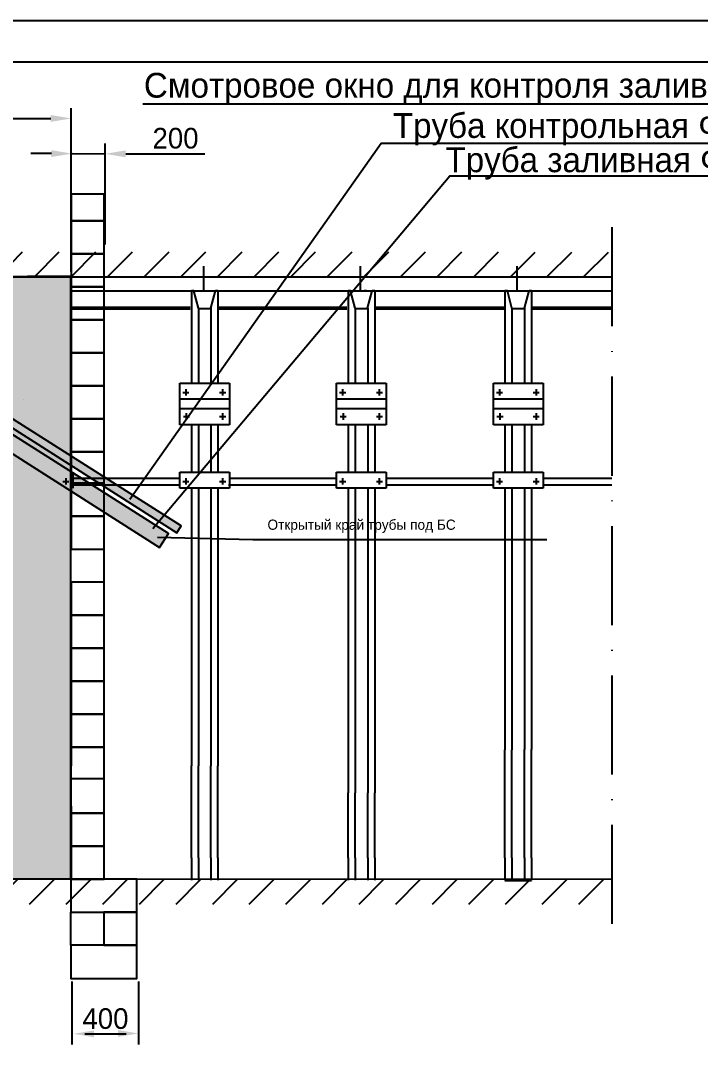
# Model space of a CAD drawing. Header units: millimetres. Extents: x -1985 to 969, y 203 to 500.
# Drawn here: x -1381.9 to -1299.5, y 375.6 to 499.7 of the extents above; entities that cross this region are included whole.
import ezdxf

# ---------------------------------------------------------------- set-up
doc = ezdxf.new("R2010")
doc.units = ezdxf.units.MM
doc.linetypes.add('ACAD_ISO10W100', pattern=[18, 12, -3, 0, -3])
doc.layers.add('надписи', color=7, linetype='Continuous')

msp = doc.modelspace()

# ---------------------------------------------------------------- hatches: boundary and pattern name
at = {"linetype": 'Continuous'}
h = msp.add_hatch(dxfattribs=at)
h.set_pattern_fill('ANSI31', scale=0.988, style=0)
h.set_pattern_definition([(45, (-1654.677562474707, 584.5538132875338), (-2.21812326190408, 2.218123261904081), [])])
h.paths.add_polyline_path([(-1482.619898148321, 471.6637230916035), (-1482.61988789202, 468.6469590303391), (-1310.220593402869, 468.6469590303391), (-1310.220603604865, 471.6477496780407)])
h.paths.add_polyline_path([(-1482.619639765848, 395.6637230676635), (-1482.619629509547, 392.6469590303392), (-1310.220335020396, 392.6469590303391), (-1310.220345222392, 395.6477496541004)])
at = {"layer": 'надписи'}
h = msp.add_hatch(color=254, dxfattribs=at)
h.set_gradient(color1=(133, 127, 122), color2=(173, 173, 173), rotation=90.00000000000003, centered=1, tint=0.9399999976158142, name='INVCURVED')
edge = h.paths.add_edge_path()
edge.add_line((-1441.692726650632, 409.3925226869707), (-1375.804630554715, 409.3925226869707))
edge.add_line((-1375.804630554715, 409.3925226869707), (-1375.804630554715, 423.4279912023962))
edge.add_line((-1375.804630554715, 423.4279912023962), (-1375.771450939983, 465.006210177788))
edge.add_line((-1375.771450939983, 465.006210177788), (-1375.771450939983, 468.7062102928458))
edge.add_line((-1375.771450939983, 468.7062102928458), (-1402.092739262539, 468.5086105895716))
edge.add_arc((-1275.017927965096, 782.8692698962232), 339.0731953221801, 242.9315340729857, 247.98983807991442, ccw=False)
edge.add_arc((-1422.120908850836, 463.2924653323663), 19.05472128137416, 112.1814357869248, 163.4940046327766)
edge.add_line((-1440.390385269545, 468.7062102928458), (-1441.765385269545, 468.7062102928458))
edge.add_line((-1441.765385269545, 468.7062102928458), (-1441.737967392699, 423.7643704511097))
edge.add_line((-1441.737967392699, 423.7643704511098), (-1441.692726650632, 409.3925226869707))
h.paths.add_polyline_path([(-1375.7963403551, 404.5044985342921), (-1441.677339774599, 404.5044985342921), (-1441.649710541907, 395.7273850751835), (-1375.771450939983, 395.7273850751835)])
h = msp.add_hatch(color=254, dxfattribs=at)
h.paths.add_polyline_path([(-1375.771450939983, 465.006210177788), (-1375.771450939983, 468.6469590303391), (-1383.664021313684, 468.6469590303391), (-1402.092739262539, 468.5086105895716, -0.0002718136340611654), (-1402.434454130649, 468.6469590303391), (-1409.991378514912, 468.6469590303391), (-1375.785846731644, 446.9664775631664)])
h.paths.add_polyline_path([(-1431.766635852487, 478.3647155199415), (-1430.815567256906, 479.9039002475008), (-1413.055368473082, 468.6469590303391), (-1411.599421777594, 468.6469590303391), (-1429.6668068964, 480.1597608359372), (-1429.222695283343, 480.8899303341948, -7.629252182379737e-05), (-1429.314843162698, 480.9370030771607, 0.2285635979093463), (-1440.407838619095, 468.6469590303391), (-1416.51627975166, 468.6469590303391)])
h.paths.add_polyline_path([(-1429.222695283343, 480.8899303341946), (-1429.246221707568, 480.8512502437237), (-1409.991378514912, 468.6469590303391), (-1402.43445413065, 468.6469590303391, -0.02172632627117979)])
for color, points in [(190, [(-1429.6668068964, 480.1597608359372), (-1362.935295347443, 437.6374665692676), (-1362.398848774217, 438.481400852298), (-1429.246221707568, 480.8512502437235)]), (161, [(-1431.766635852487, 478.3647155199415), (-1365.045492484653, 435.8489985314496), (-1363.968194323556, 437.5340508560752), (-1430.815567256906, 479.9039002475008)]), (254, [(-1375.771450939983, 395.7273850751834), (-1375.796340355101, 404.5044985343484), (-1375.804630554715, 409.3925226869679), (-1375.804630554715, 423.4279912023962), (-1375.789255322285, 442.695085950516), (-1416.51627975166, 468.6469590303391), (-1441.765349121853, 468.6469590303391), (-1441.737967392699, 423.7643704511238), (-1441.737967392699, 411.356867759822), (-1441.737967392699, 409.3925226869659), (-1441.677339774599, 404.5044985343021), (-1441.649710541907, 395.7273850751835)])]:
    msp.add_hatch(color=color, dxfattribs=at).paths.add_polyline_path(points)

# ---------------------------------------------------------------- linework, layer by layer
at = {"color": 7}
for p, q in [((-1504.348057417965, 499.6970003346225), (-1084.348057417965, 499.6970003346225)), ((-1484.348057417965, 494.6970003346225), (-1089.348057417965, 494.6970003346225))]:
    msp.add_line(p, q, dxfattribs=at)
at = {"color": 12, "linetype": 'ACAD_ISO10W100'}
msp.add_line((-1310.220613801479, 474.6469571279301), (-1310.220324821094, 389.6469609188298), dxfattribs=at)
at = {"color": 7, "linetype": 'Continuous'}
for p, q in [((-1359.684787185363, 466.9469589060025), (-1359.684498204979, 469.9469588920842)), ((-1340.684787185363, 466.9469589060025), (-1340.684498204979, 469.9469588920842)), ((-1321.684787185363, 466.9469589060025), (-1321.684498204979, 469.9469588920842)), ((-1482.619887892019, 468.6469590303391), (-1310.220593402869, 468.6469590303391)), ((-1375.771450939983, 466.9469589060025), (-1359.684787185363, 466.9469589060025)), ((-1375.771450939983, 466.9469589060025), (-1367.220587623261, 466.9469589060025)), ((-1361.176332740433, 466.9371904746063), (-1361.176332740433, 462.446959030339)), ((-1360.89236441365, 466.9371904746063), (-1361.176332740433, 466.9371904746063)), ((-1360.334758513557, 464.8290896645256), (-1360.89236441365, 466.9371904746063)), ((-1360.684787185363, 466.9469589060025), (-1340.684787185363, 466.9469589060025)), ((-1359.684787185363, 466.9469589060025), (-1348.220587623261, 466.9469589060025)), ((-1358.818240466564, 464.8290896645256), (-1358.260634566471, 466.9371904746063)), ((-1357.956332740433, 466.9371904746063), (-1358.260634566471, 466.9371904746063)), ((-1357.956332740433, 466.9371904746063), (-1357.956332740433, 462.446959030339)), ((-1342.176332740433, 466.9371904746063), (-1342.176332740433, 462.446959030339)), ((-1341.89236441365, 466.9371904746063), (-1342.176332740433, 466.9371904746063)), ((-1341.334758513557, 464.8290896645256), (-1341.89236441365, 466.9371904746063)), ((-1341.684787185363, 466.9469589060025), (-1321.684787185363, 466.9469589060025)), ((-1340.684787185363, 466.9469589060025), (-1329.220587623261, 466.9469589060025)), ((-1339.956332740433, 466.9371904746063), (-1340.260634566471, 466.9371904746063)), ((-1339.818240466564, 464.8290896645256), (-1339.260634566471, 466.9371904746063)), ((-1338.956332740433, 466.9371904746063), (-1339.260634566471, 466.9371904746063)), ((-1338.956332740433, 466.9371904746063), (-1338.956332740433, 462.446959030339)), ((-1323.176332740433, 466.9371904746063), (-1323.176332740433, 462.446959030339)), ((-1322.89236441365, 466.9371904746063), (-1323.176332740433, 466.9371904746063)), ((-1322.334758513557, 464.8290896645256), (-1322.89236441365, 466.9371904746063)), ((-1321.684787185363, 466.9469589060025), (-1310.220587623261, 466.9469589060025)), ((-1320.818240466564, 464.8290896645256), (-1320.260634566471, 466.9371904746063)), ((-1319.956332740433, 466.9371904746063), (-1320.260634566471, 466.9371904746063)), ((-1319.956332740433, 466.9371904746063), (-1319.956332740433, 462.446959030339)), ((-1375.771657823712, 464.7469589162092), (-1361.334979838952, 464.7469589162092)), ((-1375.771657823712, 464.7469589162092), (-1367.220580143768, 464.7469589162091)), ((-1375.77149822277, 464.9469589152815), (-1361.334979838952, 464.9469589152814)), ((-1375.77149822277, 464.9469589152814), (-1367.220580823722, 464.9469589152814)), ((-1360.332353089022, 464.8371904746064), (-1360.332353089022, 462.446959030339)), ((-1358.816634399449, 464.8371904746064), (-1358.816634399449, 462.446959030339)), ((-1358.034979838952, 464.9469589152814), (-1348.220580823722, 464.9469589152814)), ((-1358.034979838952, 464.7469589162092), (-1348.220580143768, 464.7469589162091)), ((-1357.956332740433, 464.9469589152815), (-1342.334979838952, 464.9469589152814)), ((-1357.956332740433, 464.7469589162092), (-1342.334979838952, 464.7469589162092)), ((-1341.332353089022, 464.8371904746064), (-1341.332353089022, 462.446959030339)), ((-1339.816634399449, 464.8371904746064), (-1339.816634399449, 462.446959030339)), ((-1339.034979838952, 464.9469589152814), (-1329.220580823722, 464.9469589152814)), ((-1339.034979838952, 464.7469589162092), (-1329.220580143768, 464.7469589162091)), ((-1338.956332740433, 464.9469589152815), (-1323.334979838952, 464.9469589152814)), ((-1338.956332740433, 464.7469589162092), (-1323.334979838952, 464.7469589162092)), ((-1322.332353089022, 464.8371904746064), (-1322.332353089022, 462.446959030339)), ((-1320.816634399449, 464.8371904746064), (-1320.816634399449, 462.446959030339)), ((-1320.034979838952, 464.9469589152814), (-1310.220580823722, 464.9469589152814)), ((-1320.034979838952, 464.7469589162092), (-1310.220580143768, 464.7469589162091)), ((-1361.176332740433, 462.446959030339), (-1361.176332740433, 455.7673882739092)), ((-1360.332353089022, 462.446959030339), (-1360.332353089022, 455.7673882739092)), ((-1358.816634399449, 462.446959030339), (-1358.816634399449, 455.7673882739092)), ((-1357.956332740433, 462.446959030339), (-1357.956332740433, 455.7673882739092)), ((-1342.176332740433, 462.446959030339), (-1342.176332740433, 455.7673882739092)), ((-1341.332353089022, 462.446959030339), (-1341.332353089022, 455.7673882739092)), ((-1339.816634399449, 462.446959030339), (-1339.816634399449, 455.7673882739092)), ((-1338.956332740433, 462.446959030339), (-1338.956332740433, 455.7673882739092)), ((-1323.176332740433, 462.446959030339), (-1323.176332740433, 455.7673882739092)), ((-1322.332353089022, 462.446959030339), (-1322.332353089022, 455.7673882739092)), ((-1320.816634399449, 462.446959030339), (-1320.816634399449, 455.7673882739092)), ((-1319.956332740433, 462.446959030339), (-1319.956332740433, 455.7673882739092)), ((-1362.576332740433, 450.7273882739092), (-1362.576332740433, 455.7673882739092)), ((-1362.576332740433, 455.7673882739092), (-1356.556332740433, 455.7673882739092)), ((-1356.556332740433, 455.7673882739092), (-1356.556332740433, 450.7273882739092)), ((-1343.576332740433, 450.7273882739092), (-1343.576332740433, 455.7673882739092)), ((-1343.576332740433, 455.7673882739092), (-1337.556332740433, 455.7673882739092)), ((-1337.556332740433, 455.7673882739092), (-1337.556332740433, 450.7273882739092)), ((-1324.576332740433, 450.7273882739092), (-1324.576332740433, 455.7673882739092)), ((-1324.576332740433, 455.7673882739092), (-1318.556332740433, 455.7673882739092)), ((-1318.556332740433, 455.7673882739092), (-1318.556332740433, 450.7273882739092)), ((-1362.21336268124, 454.6438882986234), (-1361.471846270772, 454.6438882986234)), ((-1361.858724397973, 455.0377235807459), (-1361.858724397973, 454.2500530165011)), ((-1357.764264218433, 454.6438882986234), (-1357.022747807965, 454.6438882986234)), ((-1357.409625935165, 455.0377235807459), (-1357.409625935165, 454.2500530165011)), ((-1343.21336268124, 454.6438882986234), (-1342.471846270772, 454.6438882986234)), ((-1342.858724397973, 455.0377235807459), (-1342.858724397973, 454.2500530165011)), ((-1338.764264218433, 454.6438882986234), (-1338.022747807965, 454.6438882986234)), ((-1338.409625935165, 455.0377235807459), (-1338.409625935165, 454.2500530165011)), ((-1324.21336268124, 454.6438882986234), (-1323.471846270772, 454.6438882986234)), ((-1323.858724397973, 455.0377235807459), (-1323.858724397973, 454.2500530165011)), ((-1319.764264218433, 454.6438882986234), (-1319.022747807965, 454.6438882986234)), ((-1319.409625935165, 455.0377235807459), (-1319.409625935165, 454.2500530165011)), ((-1381.576332740433, 453.8073882739093), (-1381.576332740433, 453.8073882739093)), ((-1356.556332740433, 453.8073882739093), (-1362.576332740433, 453.8073882739093)), ((-1362.576332740433, 453.8073882739093), (-1362.576332740433, 453.8073882739093)), ((-1337.556332740433, 453.8073882739093), (-1343.576332740433, 453.8073882739093)), ((-1343.576332740433, 453.8073882739093), (-1343.576332740433, 453.8073882739093)), ((-1318.556332740433, 453.8073882739093), (-1324.576332740433, 453.8073882739093)), ((-1324.576332740433, 453.8073882739093), (-1324.576332740433, 453.8073882739093)), ((-1362.576332740433, 452.6873882739093), (-1356.556332740433, 452.6873882739093)), ((-1362.576332740433, 450.7273882739092), (-1362.576332740433, 452.6873882739093)), ((-1362.148882993373, 451.7295072109174), (-1361.407366582906, 451.7295072109174)), ((-1361.794244710106, 452.1233424930398), (-1361.794244710106, 451.3356719287949)), ((-1357.764264218433, 451.7295072109174), (-1357.022747807965, 451.7295072109174)), ((-1357.409625935165, 452.1233424930398), (-1357.409625935165, 451.3356719287949)), ((-1356.556332740433, 452.6873882739093), (-1356.556332740433, 450.7273882739092)), ((-1343.576332740433, 452.6873882739093), (-1337.556332740433, 452.6873882739093)), ((-1343.576332740433, 450.7273882739092), (-1343.576332740433, 452.6873882739093)), ((-1343.148882993373, 451.7295072109174), (-1342.407366582906, 451.7295072109174)), ((-1342.794244710106, 452.1233424930398), (-1342.794244710106, 451.3356719287949)), ((-1338.764264218433, 451.7295072109174), (-1338.022747807965, 451.7295072109174)), ((-1338.409625935165, 452.1233424930398), (-1338.409625935165, 451.3356719287949)), ((-1337.556332740433, 452.6873882739093), (-1337.556332740433, 450.7273882739092)), ((-1324.576332740433, 452.6873882739093), (-1318.556332740433, 452.6873882739093)), ((-1324.576332740433, 450.7273882739092), (-1324.576332740433, 452.6873882739093)), ((-1324.148882993373, 451.7295072109174), (-1323.407366582906, 451.7295072109174)), ((-1323.794244710106, 452.1233424930398), (-1323.794244710106, 451.3356719287949)), ((-1319.764264218433, 451.7295072109174), (-1319.022747807965, 451.7295072109174)), ((-1319.409625935165, 452.1233424930398), (-1319.409625935165, 451.3356719287949)), ((-1318.556332740433, 452.6873882739093), (-1318.556332740433, 450.7273882739092)), ((-1381.576332740433, 450.7273882739092), (-1381.576332740433, 450.7273882739092)), ((-1356.556332740433, 450.7273882739092), (-1362.576332740433, 450.7273882739092)), ((-1362.576332740433, 450.7273882739092), (-1362.576332740433, 450.7273882739092)), ((-1361.176332740433, 450.7273882739094), (-1361.176332740433, 444.9883340795317)), ((-1360.332353089022, 450.7273882739094), (-1360.332353089022, 444.9883340795317)), ((-1358.816634399449, 450.7273882739094), (-1358.816634399449, 444.9883340795317)), ((-1357.956332740433, 450.7273882739094), (-1357.956332740433, 444.9883340795317)), ((-1337.556332740433, 450.7273882739092), (-1343.576332740433, 450.7273882739092)), ((-1343.576332740433, 450.7273882739092), (-1343.576332740433, 450.7273882739092)), ((-1342.176332740433, 450.7273882739094), (-1342.176332740433, 444.9883340795317)), ((-1341.332353089022, 450.7273882739094), (-1341.332353089022, 444.9883340795317)), ((-1339.816634399449, 450.7273882739094), (-1339.816634399449, 444.9883340795317)), ((-1338.956332740433, 450.7273882739094), (-1338.956332740433, 444.9883340795317)), ((-1318.556332740433, 450.7273882739092), (-1324.576332740433, 450.7273882739092)), ((-1324.576332740433, 450.7273882739092), (-1324.576332740433, 450.7273882739092)), ((-1323.176332740433, 450.7273882739094), (-1323.176332740433, 444.9883340795317)), ((-1322.332353089022, 450.7273882739094), (-1322.332353089022, 444.9883340795317)), ((-1320.816634399449, 450.7273882739094), (-1320.816634399449, 444.9883340795317)), ((-1319.956332740433, 450.7273882739094), (-1319.956332740433, 444.9883340795317)), ((-1376.409625935165, 444.2586693863683), (-1376.409625935165, 443.4709988221234)), ((-1375.686973803604, 444.2469590113175), (-1367.220510448496, 444.2469590113174)), ((-1375.556332740433, 444.9883340795317), (-1375.556332740433, 443.0283340795316)), ((-1375.556332740433, 444.9873882739092), (-1375.556332740433, 443.0273882739093)), ((-1375.556332740433, 444.2469590113175), (-1362.686973803604, 444.2469590113175)), ((-1362.576332740433, 444.9883340795317), (-1356.556332740433, 444.9883340795317)), ((-1362.576332740433, 443.0283340795316), (-1362.576332740433, 444.9883340795317)), ((-1362.576332740433, 444.9873882739092), (-1356.556332740433, 444.9873882739092)), ((-1362.576332740433, 443.0273882739093), (-1362.576332740433, 444.9873882739092)), ((-1361.858724397973, 444.2586693863683), (-1361.858724397973, 443.4709988221234)), ((-1357.409625935165, 444.2586693863683), (-1357.409625935165, 443.4709988221234)), ((-1356.556332740433, 444.9883340795317), (-1356.556332740433, 443.0283340795316)), ((-1356.556332740433, 444.9873882739092), (-1356.556332740433, 443.0273882739093)), ((-1356.556332740432, 444.2469590113175), (-1343.686973803604, 444.2469590113175)), ((-1356.556332740433, 444.2469590113175), (-1348.220510448496, 444.2469590113174)), ((-1343.576332740433, 444.9883340795317), (-1337.556332740433, 444.9883340795317)), ((-1343.576332740433, 443.0283340795316), (-1343.576332740433, 444.9883340795317)), ((-1343.576332740433, 444.9873882739092), (-1337.556332740433, 444.9873882739092)), ((-1343.576332740433, 443.0273882739093), (-1343.576332740433, 444.9873882739092)), ((-1342.858724397973, 444.2586693863683), (-1342.858724397973, 443.4709988221234)), ((-1338.409625935165, 444.2586693863683), (-1338.409625935165, 443.4709988221234)), ((-1337.556332740433, 444.9883340795317), (-1337.556332740433, 443.0283340795316)), ((-1337.556332740433, 444.9873882739092), (-1337.556332740433, 443.0273882739093)), ((-1337.556332740433, 444.2469590113175), (-1324.686973803604, 444.2469590113175)), ((-1337.556332740433, 444.2469590113175), (-1329.220510448496, 444.2469590113174)), ((-1324.576332740433, 444.9883340795317), (-1318.556332740433, 444.9883340795317)), ((-1324.576332740433, 443.0283340795316), (-1324.576332740433, 444.9883340795317)), ((-1324.576332740433, 444.9873882739092), (-1318.556332740433, 444.9873882739092)), ((-1324.576332740433, 443.0273882739093), (-1324.576332740433, 444.9873882739092)), ((-1323.858724397973, 444.2586693863683), (-1323.858724397973, 443.4709988221234)), ((-1319.409625935165, 444.2586693863683), (-1319.409625935165, 443.4709988221234)), ((-1318.556332740433, 444.9883340795317), (-1318.556332740433, 443.0283340795316)), ((-1318.556332740433, 444.9873882739092), (-1318.556332740433, 443.0273882739093)), ((-1318.556332740433, 444.2469590113175), (-1310.220510448496, 444.2469590113174)), ((-1376.764264218433, 443.8648341042459), (-1376.022747807965, 443.8648341042459)), ((-1375.686973803604, 443.4469590150289), (-1367.220507728681, 443.4469590150289)), ((-1375.556332740433, 443.4469590150289), (-1362.686973803604, 443.4469590150289)), ((-1356.556332740433, 443.0283340795316), (-1362.576332740433, 443.0283340795316)), ((-1356.556332740433, 443.0273882739093), (-1362.576332740433, 443.0273882739093)), ((-1362.21336268124, 443.8648341042459), (-1361.471846270772, 443.8648341042459)), ((-1361.176332740433, 443.0283340795316), (-1361.176332740433, 411.357158306679)), ((-1360.332353089022, 443.0283340795316), (-1360.332353089022, 411.3571611760152)), ((-1358.816634399449, 443.0283340795316), (-1358.816634399449, 411.3571663291091)), ((-1357.956332740433, 443.0283340795316), (-1357.956332740433, 411.3571692539364)), ((-1357.764264218433, 443.8648341042459), (-1357.022747807965, 443.8648341042459)), ((-1356.686973803604, 443.4469590150289), (-1348.220507728681, 443.4469590150289)), ((-1356.556332740432, 443.4469590150289), (-1343.686973803604, 443.4469590150289)), ((-1337.556332740433, 443.0283340795316), (-1343.576332740433, 443.0283340795316)), ((-1337.556332740433, 443.0273882739093), (-1343.576332740433, 443.0273882739093)), ((-1343.21336268124, 443.8648341042459), (-1342.471846270772, 443.8648341042459)), ((-1342.176332740433, 443.0283340795316), (-1342.176332740433, 411.3572229022972)), ((-1341.332353089022, 443.0283340795316), (-1341.332353089022, 411.3572257716334)), ((-1339.816634399449, 443.0283340795316), (-1339.816634399449, 411.3572309247273)), ((-1338.956332740433, 443.0283340795316), (-1338.956332740433, 411.3572338495546)), ((-1338.764264218433, 443.8648341042459), (-1338.022747807965, 443.8648341042459)), ((-1337.556332740433, 443.4469590150289), (-1324.686973803604, 443.4469590150289)), ((-1337.556332740433, 443.4469590150289), (-1329.220507728681, 443.4469590150289)), ((-1318.556332740433, 443.0283340795316), (-1324.576332740433, 443.0283340795316)), ((-1318.556332740433, 443.0273882739093), (-1324.576332740433, 443.0273882739093)), ((-1324.21336268124, 443.8648341042459), (-1323.471846270772, 443.8648341042459)), ((-1323.176332740433, 443.0283340795316), (-1323.176332740433, 411.3572874979154)), ((-1322.332353089022, 443.0283340795316), (-1322.332353089022, 411.3572903672516)), ((-1320.816634399449, 443.0283340795316), (-1320.816634399449, 411.3572955203455)), ((-1319.956332740433, 443.0283340795316), (-1319.956332740433, 411.3572984451728)), ((-1319.764264218433, 443.8648341042459), (-1319.022747807965, 443.8648341042459)), ((-1318.556332740433, 443.4469590150289), (-1310.220507728681, 443.4469590150289)), ((-1361.176332740433, 398.2504595031604), (-1361.176332740433, 395.5344230077253)), ((-1360.332353089022, 398.2504623724966), (-1360.332353089022, 395.5344230077253)), ((-1358.816634399449, 398.2504675255906), (-1358.816634399449, 395.5344230077253)), ((-1357.956332740433, 398.2504704504178), (-1357.956332740433, 395.5344230077253)), ((-1342.176332740433, 398.2505240987786), (-1342.176332740433, 395.5344230077253)), ((-1341.332353089022, 398.2505269681148), (-1341.332353089022, 395.5344230077253)), ((-1339.816634399449, 398.2505321212088), (-1339.816634399449, 395.5344230077253)), ((-1338.956332740433, 398.250535046036), (-1338.956332740433, 395.5344230077253)), ((-1323.176332740433, 398.2505886943968), (-1323.176332740433, 395.5344230077253)), ((-1322.332353089022, 398.250591563733), (-1322.332353089022, 395.5344230077253)), ((-1320.816634399449, 398.250596716827), (-1320.816634399449, 395.5344230077253)), ((-1319.956332740433, 398.2505996416542), (-1319.956332740433, 395.5344230077253)), ((-1310.220345222392, 395.6477496541006), (-1482.619639765849, 395.6637230676636)), ((-1323.176332740433, 395.5059252540361), (-1319.956332740433, 395.5059252540361))]:
    msp.add_line(p, q, dxfattribs=at)
for points in [[(-1360.346390344389, 464.8075591756058), (-1358.833224930177, 464.8075591756058)], [(-1341.346390344389, 464.8075591756058), (-1339.833224930177, 464.8075591756058)], [(-1322.346390344389, 464.8075591756058), (-1320.833224930177, 464.8075591756058)]]:
    msp.add_lwpolyline(points, dxfattribs=at)
at = {"layer": 'надписи'}
for p, q in [((-1375.727280396396, 469.2719590303391), (-1375.727280396396, 489.0792380980647)), ((-1439.137087455264, 487.8292380980647), (-1378.227280396396, 487.8292380980647)), ((-1374.56262640415, 478.6609930187606), (-1374.56262640415, 478.6609930187606)), ((-1371.727280396396, 411.6537111974446), (-1375.727280396396, 411.6537111974446)), ((-1375.727280396396, 411.6537111974446), (-1375.727280396396, 409.3925226869707)), ((-1371.727280396396, 409.3925226869707), (-1371.727280396396, 411.6537111974446)), ((-1361.176332740433, 411.357158306679), (-1361.176332740433, 409.3925226869707)), ((-1360.332353089022, 411.3571611760152), (-1360.332353089022, 409.3925226869707)), ((-1358.816634399449, 411.3571663291091), (-1358.816634399449, 409.3925226869707)), ((-1357.956332740433, 411.3571692539364), (-1357.956332740433, 409.3925226869707)), ((-1342.176332740433, 411.3572229022972), (-1342.176332740433, 406.130572830038)), ((-1341.332353089022, 411.3572257716334), (-1341.332353089022, 406.130572830038)), ((-1339.816634399449, 411.3572309247273), (-1339.816634399449, 406.130572830038)), ((-1338.956332740433, 411.3572338495546), (-1338.956332740433, 406.130572830038)), ((-1323.176332740433, 398.2505886943968), (-1323.176332740433, 411.3572874979154)), ((-1322.332353089022, 398.250591563733), (-1322.332353089022, 411.3572903672516)), ((-1320.816634399449, 398.250596716827), (-1320.816634399449, 411.3572955203455)), ((-1319.956332740433, 398.2505996416542), (-1319.956332740433, 411.3572984451728)), ((-1375.796340355101, 404.5044985342921), (-1375.804630554715, 409.3925226869707)), ((-1375.727280396396, 404.5044985342921), (-1375.727280396396, 409.3925226869707)), ((-1371.727280396396, 404.5044985342921), (-1371.727280396396, 409.3925226869707)), ((-1361.176332740433, 404.5044985342921), (-1361.176332740433, 409.3925226869707)), ((-1360.332353089022, 404.5044985342921), (-1360.332353089022, 409.3925226869707)), ((-1358.816634399449, 404.5044985342921), (-1358.816634399449, 409.3925226869707)), ((-1357.956332740433, 404.5044985342921), (-1357.956332740433, 409.3925226869707)), ((-1371.727280396396, 407.8147332582157), (-1375.727280396396, 407.8147332582157)), ((-1342.176332740433, 398.2505240987786), (-1342.176332740433, 406.130572830038)), ((-1341.332353089022, 398.2505269681148), (-1341.332353089022, 406.130572830038)), ((-1339.809188151778, 404.4155221090534), (-1339.816634399449, 406.130572830038)), ((-1338.956332740433, 398.250535046036), (-1338.956332740433, 406.130572830038)), ((-1375.727280396396, 404.5044985342921), (-1375.727280396396, 403.6526128610428)), ((-1371.727280396396, 403.6526128610428), (-1371.727280396396, 404.5044985342921)), ((-1361.176332740433, 398.2504595031604), (-1361.176332740433, 404.5044985342921)), ((-1360.332353089022, 398.2504623724966), (-1360.332353089022, 404.5044985342921)), ((-1358.816634399449, 398.2504675255906), (-1358.816634399449, 404.5044985342921)), ((-1357.956332740433, 398.2504704504178), (-1357.956332740433, 404.5044985342921)), ((-1375.727280396396, 403.6526128610428), (-1371.727280396396, 403.6526128610428)), ((-1339.816634399449, 398.2505321212088), (-1339.809188151778, 404.4155221090534))]:
    msp.add_line(p, q, dxfattribs=at)
at = {"layer": 'надписи', "color": 244}
for p, q in [((-1371.6396032318, 472.5647122115745), (-1371.6396032318, 484.7940238657393)), ((-1378.137062529663, 483.5664168141676), (-1380.637062529663, 483.5664168141676)), ((-1369.1396032318, 483.5440238657393), (-1359.556269898467, 483.5440238657393)), ((-1375.643959389394, 383.2599832258032), (-1375.643959389394, 375.6363785092262)), ((-1367.578868544241, 383.2590566899026), (-1367.578868544241, 375.6363785092262)), ((-1369.088916938839, 376.8863785092262), (-1374.088916938839, 376.8863785092262))]:
    msp.add_line(p, q, dxfattribs=at)
at = {"layer": 'надписи', "color": 7}
for p, q in [((-1375.637062529663, 483.5664168141676), (-1371.6396032318, 483.5440238657393)), ((-1371.727280396396, 431.6537111974446), (-1371.727280396396, 435.6537111974446)), ((-1375.771450939983, 387.6537111974446), (-1375.771450939983, 391.6537111974446))]:
    msp.add_line(p, q, dxfattribs=at)
at = {"layer": 'надписи'}
for points in [[(-1367.040580978581, 489.5949493703279), (-1258.242073779395, 489.5949493703279), (-1234.515583613062, 453.9640314635158)], [(-1230.324244012012, 444.1440066654773), (-1261.359766142314, 484.808691079354), (-1338.17302730879, 484.808691079354), (-1368.63482871016, 441.6553744332268)], [(-1365.848533591437, 438.1471448161165), (-1329.868367107002, 480.8821957637983), (-1284.156627995529, 480.8821957637983), (-1230.324244012012, 442.5799739787462)], [(-1371.727280396396, 478.6546856755529), (-1375.727280396396, 478.6543150611927), (-1375.727280396396, 475.4400030966909), (-1371.727280396396, 475.4400030966909), (-1371.727280396396, 478.6546856755529)], [(-1371.727280396396, 475.4400030966909), (-1375.727280396396, 475.4400030966909), (-1375.727280396396, 471.4400030966909), (-1371.727280396396, 471.4400030966909), (-1371.727280396396, 475.4400030966909)], [(-1371.727280396396, 471.4400030966909), (-1375.727280396396, 471.4400030966909), (-1375.727280396396, 467.4400030966909), (-1371.727280396396, 467.4400030966909), (-1371.727280396396, 471.4400030966909)], [(-1375.804630554715, 409.3925226869707), (-1375.804630554715, 423.4279912023962), (-1375.771450939983, 465.006210177788), (-1375.771450939983, 468.7062102928458), (-1402.092739262539, 468.5086105895716)], [(-1371.727280396396, 467.4400030966909), (-1375.727280396396, 467.4400030966909), (-1375.727280396396, 463.4400030966909), (-1371.727280396396, 463.4400030966909), (-1371.727280396396, 467.4400030966909)], [(-1371.727280396396, 463.4400030966909), (-1375.727280396396, 463.4400030966909), (-1375.727280396396, 459.4400030966909), (-1371.727280396396, 459.4400030966909), (-1371.727280396396, 463.4400030966909)], [(-1371.727280396396, 459.4400030966909), (-1375.727280396396, 459.4400030966909), (-1375.727280396396, 455.4400030966909), (-1371.727280396396, 455.4400030966909), (-1371.727280396396, 459.4400030966909)], [(-1371.727280396396, 455.4400030966909), (-1375.727280396396, 455.4400030966909), (-1375.727280396396, 451.4400030966909), (-1371.727280396396, 451.4400030966909), (-1371.727280396396, 455.4400030966909)], [(-1371.727280396396, 451.4400030966909), (-1375.727280396396, 451.4400030966909), (-1375.727280396396, 447.4400030966909), (-1371.727280396396, 447.4400030966909), (-1371.727280396396, 451.4400030966909)], [(-1371.727280396396, 447.4400030966909), (-1375.727280396396, 447.4400030966909), (-1375.727280396396, 443.4400030966909), (-1371.727280396396, 443.4400030966909), (-1371.727280396396, 447.4400030966909)], [(-1371.727280396396, 443.6537111974446), (-1375.727280396396, 443.6537111974446), (-1375.727280396396, 439.6537111974446), (-1371.727280396396, 439.6537111974446), (-1371.727280396396, 443.6537111974446)], [(-1371.727280396396, 439.6537111974446), (-1375.727280396396, 439.6537111974446), (-1375.727280396396, 435.6537111974446), (-1371.727280396396, 435.6537111974446), (-1371.727280396396, 439.6537111974446)], [(-1365.287550987998, 437.1150998942803), (-1353.748107666745, 436.8021814808062), (-1318.110054099842, 436.8021814808062)], [(-1371.727280396396, 427.6537111974446), (-1375.727280396396, 427.6537111974446), (-1375.727280396396, 423.6537111974446), (-1371.727280396396, 423.6537111974446), (-1371.727280396396, 427.6537111974446)], [(-1371.727280396396, 423.6537111974446), (-1375.727280396396, 423.6537111974446), (-1375.727280396396, 419.6537111974446), (-1371.727280396396, 419.6537111974446), (-1371.727280396396, 423.6537111974446)], [(-1371.727280396396, 419.6537111974446), (-1375.727280396396, 419.6537111974446), (-1375.727280396396, 415.6537111974446), (-1371.727280396396, 415.6537111974446), (-1371.727280396396, 419.6537111974446)], [(-1371.727280396396, 415.6537111974446), (-1375.727280396396, 415.6537111974446), (-1375.727280396396, 411.6537111974446), (-1371.727280396396, 411.6537111974446), (-1371.727280396396, 415.6537111974446)], [(-1441.677339774599, 404.5044985342921), (-1441.649710541907, 395.7273850751835), (-1375.771450939983, 395.7273850751835), (-1375.796340355101, 404.5044985342921)], [(-1371.727280396396, 403.6526128610428), (-1375.727280396396, 403.6526128610428), (-1375.727280396396, 399.6526128610428), (-1371.727280396396, 399.6526128610428), (-1371.727280396396, 403.6526128610428)], [(-1371.727280396396, 399.6526128610428), (-1375.727280396396, 399.6526128610428), (-1375.727280396396, 395.6526128610428), (-1371.727280396396, 395.6526128610428), (-1371.727280396396, 399.6526128610428)], [(-1367.771450939983, 395.6537111974446), (-1375.771450939983, 395.6537111974446), (-1375.771450939983, 391.6537111974446), (-1367.771450939983, 391.6537111974446), (-1367.771450939983, 395.6537111974446)], [(-1367.771450939983, 391.6537111974446), (-1371.771450939983, 391.6537111974446), (-1371.771450939983, 387.6537111974446), (-1367.771450939983, 387.6537111974446), (-1367.771450939983, 391.6537111974446)], [(-1367.771450939983, 387.6537111974446), (-1375.771450939983, 387.6537111974446), (-1375.771450939983, 383.6537111974446), (-1367.771450939983, 383.6537111974446), (-1367.771450939983, 387.6537111974446)]]:
    msp.add_lwpolyline(points, dxfattribs=at)
at = {"layer": 'надписи', "color": 7}
msp.add_lwpolyline([(-1429.6668068964, 480.1597608359372), (-1362.935295347443, 437.6374665692676), (-1362.398848774217, 438.481400852298), (-1429.246221707568, 480.8512502437235)], close=True, dxfattribs=at)
at = {"layer": 'надписи'}
msp.add_lwpolyline([(-1431.766635852487, 478.3647155199415), (-1365.045492484653, 435.8489985314496), (-1363.968194323556, 437.5340508560752), (-1430.815567256906, 479.9039002475008)], close=True, dxfattribs=at)
at = {"layer": 'надписи', "color": 7}
msp.add_lwpolyline([(-1371.727280396396, 431.6537111974446), (-1375.727280396396, 431.6537111974446), (-1375.727280396396, 427.6537111974446), (-1371.727280396396, 427.6537111974446), (-1371.727280396396, 431.6537111974446)], dxfattribs=at)
at = {"layer": 'надписи'}
msp.add_solid([(-1378.227280396396, 488.2459047647314), (-1378.227280396396, 487.412571431398), (-1375.727280396396, 487.8292380980647)], dxfattribs=at)
at = {"layer": 'надписи', "color": 244}
for points in [[(-1378.137062529663, 483.9830834808342), (-1378.137062529663, 483.1497501475009), (-1375.637062529663, 483.5664168141676)], [(-1369.1396032318, 483.960690532406), (-1369.1396032318, 483.1273571990727), (-1371.6396032318, 483.5440238657393)], [(-1372.963977281685, 377.3480228194246), (-1372.963977281685, 376.5146894860912), (-1375.463977281685, 376.9313561527579)], [(-1370.078868544241, 377.3930004629571), (-1370.078868544241, 376.5596671296237), (-1367.578868544241, 376.9763337962904)]]:
    msp.add_solid(points, dxfattribs=at)

# ---------------------------------------------------------------- texts
at = {"layer": 'надписи', "color": 152}
msp.add_text('Открытый край трубы под БС', height=1.238907166188483, dxfattribs=at).set_placement((-1351.956750400449, 437.9925354773279))
at = {"layer": 'надписи', "char_height": 3, "attachment_point": 1}
for s, insert, width in [('{\\C152;Смотровое окно для контроля заливки}', (-1366.932439266803, 493.3481655608553), 107.5), ('{\\C152;Труба контрольная Ф 50мм}', (-1336.762120837391, 488.471528885892), 72.46119416947352), ('{\\C152;Труба заливная Ф 100 мм}', (-1330.384639033267, 484.3192799518192), 72.46119416947352)]:
    msp.add_mtext(s, dxfattribs=dict(at, insert=insert, width=width))
at = {"layer": 'надписи', "color": 244, "char_height": 2.5, "attachment_point": 5}
for s, insert in [('200', (-1363.097936565133, 485.4190238657393)), ('400', (-1371.588916938839, 378.7613785092262))]:
    msp.add_mtext(s, dxfattribs=dict(at, insert=insert))

doc.saveas('drawing.dxf')
